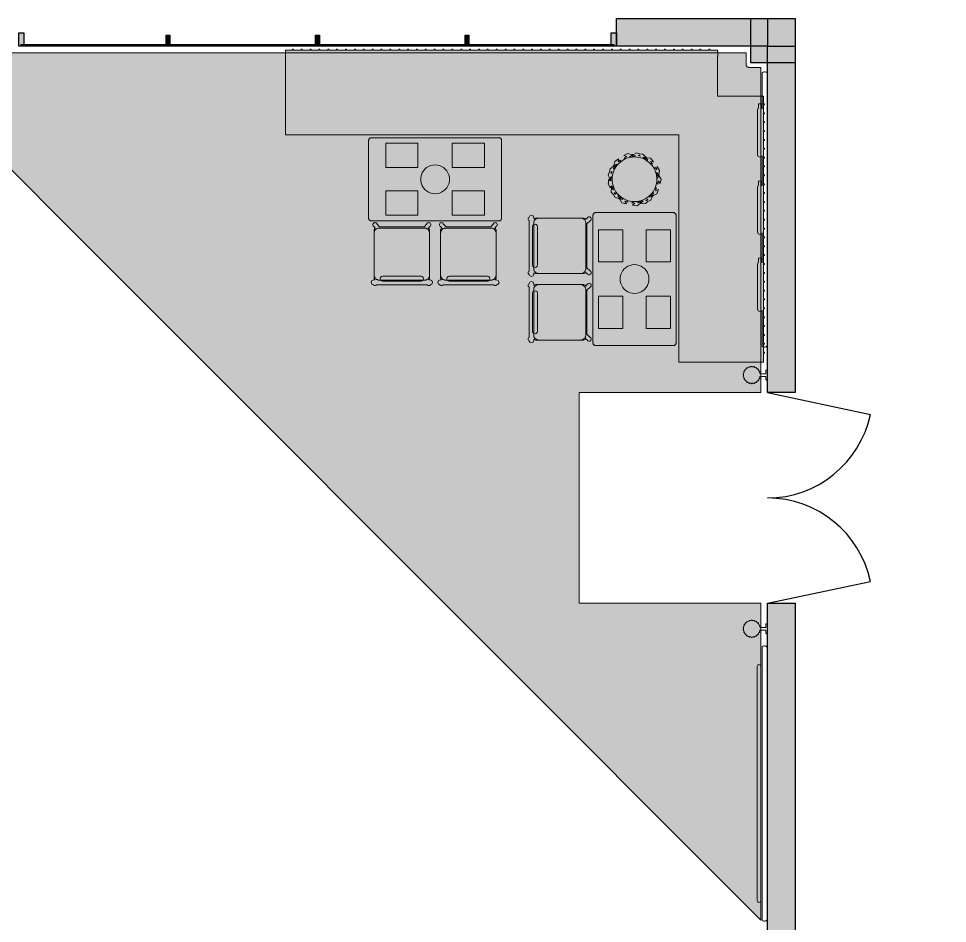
# Model space of a CAD drawing. Extents: x 2172.2 to 2210.6, y 415.3 to 458.1.
# Drawn here: x 2195.15 to 2203.54, y 437.28 to 445.44 of the extents above; entities that cross this region are included whole.
import ezdxf

# ---------------------------------------------------------------- set-up
doc = ezdxf.new("R2010")
doc.units = 0
for name, color, linetype, lineweight in [('AYAA_M3_BANQUETTES', 7, 'CONTINUOUS', 18), ('AYAA_M3_CHAIRS', 7, 'CONTINUOUS', 18), ('AYAA_M3_COLUMNS', 8, 'CONTINUOUS', 30), ('AYAA_M3_FINE_DETAIL', 8, 'CONTINUOUS', 9), ('AYAA_M3_FLOOR_DECOR', 32, 'CONTINUOUS', 9), ('AYAA_M3_GLAZING', 4, 'CONTINUOUS', 13), ('AYAA_M3_PLANTS', 94, 'CONTINUOUS', 18), ('AYAA_M3_TABLES', 7, 'CONTINUOUS', 18), ('AYAA_M3_WALL_DECOR', 32, 'CONTINUOUS', 13), ('AYAA_M3_WALL_LIGHTS', 32, 'CONTINUOUS', 13), ('AYAA_M3_WALLS', 7, 'CONTINUOUS', 30)]:
    doc.layers.add(name, color=color, linetype=linetype, lineweight=lineweight)

# ---------------------------------------------------------------- blocks, each defined once
blk = doc.blocks.new('AYAA_M3_ARCHITECTURE')
at = {"layer": 'AYAA_M3_COLUMNS', "true_color": 0xcfdadc}
blk.add_hatch(color=256, dxfattribs=at).paths.add_polyline_path([(12.161418, 11.441093), (12.161418, 11.041099), (11.76142, 11.041145), (11.761422, 11.441093)])
at = {"layer": 'AYAA_M3_WALLS', "true_color": 0xe1e6e6}
for points in [[(10.549808, 11.441096), (11.91142, 11.441096), (11.91142, 11.191096), (10.549808, 11.191096)], [(5.151808, 11.311096), (5.197808, 11.311096), (5.197808, 11.191096), (5.151808, 11.191096)], [(6.482808, 11.291096), (6.516808, 11.291096), (6.516808, 11.191096), (6.482808, 11.191096)], [(7.866808, 11.291096), (7.866808, 11.191096), (7.832808, 11.191096), (7.832808, 11.291096)], [(9.216808, 11.291096), (9.216808, 11.191096), (9.182808, 11.191096), (9.182808, 11.291096)], [(10.501808, 11.311096), (10.547808, 11.311096), (10.547808, 11.191096), (10.501808, 11.191096)], [(11.91142, 11.191096), (12.16142, 11.191096), (12.16142, 8.066096), (11.91142, 8.066096)], [(11.91142, 2.791096), (11.91142, 6.166096), (12.16142, 6.166096), (12.16142, 3.041096), (13.53642, 3.041096), (13.53642, 2.791096)]]:
    blk.add_hatch(color=256, dxfattribs=at).paths.add_polyline_path(points)
at = {"layer": 'AYAA_M3_COLUMNS', "linetype": 'CONTINUOUS', "lineweight": -2}
blk.add_lwpolyline([(12.161418, 11.441093), (12.161418, 11.041099), (11.76142, 11.041145), (11.761422, 11.441093)], close=True, dxfattribs=at)
at = {"layer": 'AYAA_M3_GLAZING', "linetype": 'CONTINUOUS', "lineweight": -2}
blk.add_lwpolyline([(10.524808, 11.206096), (10.524808, 11.191096), (5.174808, 11.191096), (5.174808, 11.206096)], close=True, dxfattribs=at)
at = {"layer": 'AYAA_M3_WALLS', "linetype": 'CONTINUOUS', "lineweight": -2}
for points in [[(10.549808, 11.441096), (11.91142, 11.441096), (11.91142, 11.191096), (10.549808, 11.191096)], [(5.151808, 11.311096), (5.197808, 11.311096), (5.197808, 11.191096), (5.151808, 11.191096)], [(6.482808, 11.291096), (6.516808, 11.291096), (6.516808, 11.191096), (6.482808, 11.191096)], [(7.866808, 11.291096), (7.866808, 11.191096), (7.832808, 11.191096), (7.832808, 11.291096)], [(9.216808, 11.291096), (9.216808, 11.191096), (9.182808, 11.191096), (9.182808, 11.291096)], [(10.501808, 11.311096), (10.547808, 11.311096), (10.547808, 11.191096), (10.501808, 11.191096)], [(11.91142, 11.191096), (12.16142, 11.191096), (12.16142, 8.066096), (11.91142, 8.066096)], [(11.91142, 2.791096), (11.91142, 6.166096), (12.16142, 6.166096), (12.16142, 3.041096), (13.53642, 3.041096), (13.53642, 2.791096)]]:
    blk.add_lwpolyline(points, close=True, dxfattribs=at)
blk = doc.blocks.new('AYAA_M3_DOOR_D2')
at = {"color": 0, "linetype": 'CONTINUOUS'}
for points in [[(-0.95, 0), (-0.7525, 0.9292)], [(0.95, 0), (0.7525, 0.9292)]]:
    blk.add_lwpolyline(points, dxfattribs=at)
at = {"color": 0}
for centre, start, end in [((-0.95, 0), 0, 78), ((0.95, 0), 102, 180)]:
    blk.add_arc(centre, 0.95, start, end, dxfattribs=at)
blk = doc.blocks.new('AYAA_M3_MIXED_FLOOR_TRIANGLE_L_2')
at = {"true_color": 0xe6decc}
h = blk.add_hatch(color=256, dxfattribs=at)
h.paths.add_polyline_path([(10.21142, 8.066096), (10.21142, 6.166096), (11.85142, 6.166096), (11.85142, 3.307015), (4.027339, 11.131096), (11.71942, 11.131096), (11.71942, 11.040728), (11.720229, 11.023648), (11.720469, 11.021207), (11.720948, 11.0188), (11.72166, 11.016453), (11.722599, 11.014186), (11.723756, 11.012022), (11.725119, 11.009982), (11.726675, 11.008086), (11.72841, 11.006351), (11.730306, 11.004795), (11.732346, 11.003432), (11.73451, 11.002275), (11.736777, 11.001336), (11.739124, 11.000624), (11.741531, 11.000145), (11.743972, 10.999905), (11.761052, 10.999096), (11.85142, 10.999096), (11.85142, 8.066096)])
h.paths.add_polyline_path([(10.162381, 8.075851), (10.163573, 8.08061), (10.165226, 8.08523), (10.167324, 8.089666), (10.169847, 8.093875), (10.172769, 8.097816), (10.176065, 8.101451), (10.1797, 8.104747), (10.183641, 8.107669), (10.18785, 8.110192), (10.192286, 8.11229), (10.196906, 8.113943), (10.201665, 8.115135), (10.206519, 8.115855), (10.21142, 8.116096), (11.80142, 8.116096), (11.80142, 10.949096), (11.758598, 10.949141), (11.741519, 10.949965), (11.739071, 10.950146), (11.73663, 10.950386), (11.731776, 10.951106), (11.72937, 10.951585), (11.72461, 10.952777), (11.722262, 10.953489), (11.717642, 10.955142), (11.715376, 10.956081), (11.71094, 10.958179), (11.708776, 10.959336), (11.704568, 10.961858), (11.702528, 10.963221), (11.698587, 10.966144), (11.69669, 10.967701), (11.693054, 10.970996), (11.69132, 10.97273), (11.688025, 10.976366), (11.686468, 10.978263), (11.683545, 10.982204), (11.682182, 10.984244), (11.67966, 10.988452), (11.678503, 10.990616), (11.676405, 10.995052), (11.675466, 10.997318), (11.673813, 11.001938), (11.673101, 11.004286), (11.671909, 11.009046), (11.67143, 11.011452), (11.67071, 11.016306), (11.67047, 11.018747), (11.670289, 11.021195), (11.669465, 11.038274), (11.66942, 11.081096), (4.148049, 11.081096), (11.80142, 3.427725), (11.80142, 6.116096), (10.21142, 6.116096), (10.206519, 6.116337), (10.201665, 6.117057), (10.196906, 6.118249), (10.192286, 6.119902), (10.18785, 6.122), (10.183641, 6.124523), (10.1797, 6.127445), (10.176065, 6.130741), (10.172769, 6.134376), (10.169847, 6.138317), (10.167324, 6.142526), (10.165226, 6.146962), (10.163573, 6.151582), (10.162381, 6.156341), (10.161661, 6.161195), (10.16142, 6.166096), (10.16142, 8.066096), (10.161661, 8.070997)], flags=0)
at = {"true_color": 0x757d5e}
h = blk.add_hatch(color=256, dxfattribs=at)
h.paths.add_polyline_path([(10.206519, 8.115855), (10.201665, 8.115135), (10.196906, 8.113943), (10.192286, 8.11229), (10.18785, 8.110192), (10.183641, 8.107669), (10.1797, 8.104747), (10.176065, 8.101451), (10.172769, 8.097816), (10.169847, 8.093875), (10.167324, 8.089666), (10.165226, 8.08523), (10.163573, 8.08061), (10.162381, 8.075851), (10.161661, 8.070997), (10.16142, 8.066096), (10.16142, 6.166096), (10.161661, 6.161195), (10.162381, 6.156341), (10.163573, 6.151582), (10.165226, 6.146962), (10.167324, 6.142526), (10.169847, 6.138317), (10.172769, 6.134376), (10.176065, 6.130741), (10.1797, 6.127445), (10.183641, 6.124523), (10.18785, 6.122), (10.192286, 6.119902), (10.196906, 6.118249), (10.201665, 6.117057), (10.206519, 6.116337), (10.21142, 6.116096), (11.80142, 6.116096), (11.80142, 3.427725), (4.148049, 11.081096), (11.66942, 11.081096), (11.669465, 11.038274), (11.670289, 11.021195), (11.67047, 11.018747), (11.67071, 11.016306), (11.67143, 11.011452), (11.671909, 11.009046), (11.673101, 11.004286), (11.673813, 11.001938), (11.675466, 10.997318), (11.676405, 10.995052), (11.678503, 10.990616), (11.67966, 10.988452), (11.682182, 10.984244), (11.683545, 10.982204), (11.686468, 10.978263), (11.688025, 10.976366), (11.69132, 10.97273), (11.693054, 10.970996), (11.69669, 10.967701), (11.698587, 10.966144), (11.702528, 10.963221), (11.704568, 10.961858), (11.708776, 10.959336), (11.71094, 10.958179), (11.715376, 10.956081), (11.717642, 10.955142), (11.722262, 10.953489), (11.72461, 10.952777), (11.72937, 10.951585), (11.731776, 10.951106), (11.73663, 10.950386), (11.739071, 10.950146), (11.741519, 10.949965), (11.758598, 10.949141), (11.80142, 10.949096), (11.80142, 8.116096), (10.21142, 8.116096)])
h.paths.add_polyline_path([(10.12642, 8.066096), (10.126829, 8.074427), (10.128053, 8.082679), (10.13008, 8.09077), (10.13289, 8.098624), (10.136457, 8.106165), (10.140745, 8.113319), (10.145714, 8.120019), (10.151316, 8.1262), (10.157497, 8.131802), (10.164197, 8.136771), (10.171351, 8.141059), (10.178892, 8.144626), (10.186746, 8.147436), (10.194837, 8.149463), (10.203089, 8.150687), (10.21142, 8.151096), (11.76642, 8.151096), (11.76642, 10.914096), (11.761052, 10.914096), (11.755654, 10.914228), (11.739801, 10.915007), (11.733199, 10.915555), (11.724948, 10.916779), (11.722542, 10.917257), (11.71445, 10.919284), (11.712102, 10.919996), (11.704248, 10.922806), (11.701982, 10.923745), (11.694441, 10.927312), (11.692278, 10.928468), (11.685123, 10.932757), (11.683083, 10.93412), (11.676383, 10.939089), (11.674486, 10.940645), (11.668306, 10.946247), (11.666571, 10.947982), (11.660969, 10.954162), (11.659413, 10.956059), (11.654444, 10.962759), (11.653081, 10.964799), (11.648792, 10.971954), (11.647636, 10.974117), (11.644069, 10.981658), (11.64313, 10.983924), (11.64032, 10.991778), (11.639608, 10.994126), (11.637581, 11.002218), (11.637103, 11.004624), (11.635879, 11.012875), (11.635331, 11.019477), (11.634552, 11.03533), (11.63442, 11.040728), (11.63442, 11.046096), (4.232547, 11.046096), (11.76642, 3.512223), (11.76642, 6.081096), (10.21142, 6.081096), (10.203089, 6.081505), (10.194837, 6.082729), (10.186746, 6.084756), (10.178892, 6.087566), (10.171351, 6.091133), (10.164197, 6.095421), (10.157497, 6.10039), (10.151316, 6.105992), (10.145714, 6.112173), (10.140745, 6.118873), (10.136457, 6.126027), (10.13289, 6.133568), (10.13008, 6.141422), (10.128053, 6.149513), (10.126829, 6.157765), (10.12642, 6.166096)], flags=0)
at = {"true_color": 0xe6decc}
blk.add_hatch(color=256, dxfattribs=at).paths.add_polyline_path([(10.145714, 6.112173), (10.151316, 6.105992), (10.157497, 6.10039), (10.164197, 6.095421), (10.171351, 6.091133), (10.178892, 6.087566), (10.186746, 6.084756), (10.194837, 6.082729), (10.203089, 6.081505), (10.21142, 6.081096), (11.76642, 6.081096), (11.76642, 3.512223), (4.232547, 11.046096), (11.63442, 11.046096), (11.63442, 11.040728), (11.634552, 11.03533), (11.635331, 11.019477), (11.635879, 11.012875), (11.637103, 11.004624), (11.637581, 11.002218), (11.639608, 10.994126), (11.64032, 10.991778), (11.64313, 10.983924), (11.644069, 10.981658), (11.647636, 10.974117), (11.648792, 10.971954), (11.653081, 10.964799), (11.654444, 10.962759), (11.659413, 10.956059), (11.660969, 10.954162), (11.666571, 10.947982), (11.668306, 10.946247), (11.674486, 10.940645), (11.676383, 10.939089), (11.683083, 10.93412), (11.685123, 10.932757), (11.692278, 10.928468), (11.694441, 10.927312), (11.701982, 10.923745), (11.704248, 10.922806), (11.712102, 10.919996), (11.71445, 10.919284), (11.722542, 10.917257), (11.724948, 10.916779), (11.733199, 10.915555), (11.739801, 10.915007), (11.755654, 10.914228), (11.761052, 10.914096), (11.76642, 10.914096), (11.76642, 8.151096), (10.21142, 8.151096), (10.203089, 8.150687), (10.194837, 8.149463), (10.186746, 8.147436), (10.178892, 8.144626), (10.171351, 8.141059), (10.164197, 8.136771), (10.157497, 8.131802), (10.151316, 8.1262), (10.145714, 8.120019), (10.140745, 8.113319), (10.136457, 8.106165), (10.13289, 8.098624), (10.13008, 8.09077), (10.128053, 8.082679), (10.126829, 8.074427), (10.12642, 8.066096), (10.12642, 6.166096), (10.126829, 6.157765), (10.128053, 6.149513), (10.13008, 6.141422), (10.13289, 6.133568), (10.136457, 6.126027), (10.140745, 6.118873)])
at = {"color": 0, "linetype": 'CONTINUOUS', "lineweight": -2}
blk.add_lwpolyline([(11.71942, 11.131096), (11.71942, 11.040728), (11.720229, 11.023648), (11.720469, 11.021207), (11.720948, 11.0188), (11.72166, 11.016453), (11.722599, 11.014186), (11.723756, 11.012022), (11.725119, 11.009982), (11.726675, 11.008086), (11.72841, 11.006351), (11.730306, 11.004795), (11.732346, 11.003432), (11.73451, 11.002275), (11.736777, 11.001336), (11.739124, 11.000624), (11.741531, 11.000145), (11.743972, 10.999905), (11.761052, 10.999096), (11.85142, 10.999096), (11.85142, 8.066096), (10.21142, 8.066096), (10.21142, 6.166096), (11.85142, 6.166096), (11.85142, 3.307015), (4.027339, 11.131096)], close=True, dxfattribs=at)
blk = doc.blocks.new('AYAA_M3_UNIQUE_WALL_COMPOSITION_11')
at = {"color": 0, "linetype": 'CONTINUOUS', "lineweight": -2}
blk.add_lwpolyline([(-0.914183, -0.046797), (-0.907914, -0.0442), (-1.22544, -0.0442), (-1.233709, -0.041988), (-1.239788, -0.035909), (-1.242, -0.02764), (-1.242, -0.01936), (-1.239788, -0.011091), (-1.234257, -0.00556), (-1.242, -0.00556), (-1.242, 0.00456), (1.242, 0.00456), (1.242, -0.00556), (1.234257, -0.00556), (1.239788, -0.011091), (1.242, -0.01936), (1.242, -0.02764), (1.239788, -0.035909), (1.233709, -0.041988), (1.22544, -0.0442), (0.907843, -0.0442), (0.914067, -0.046797), (0.920756, -0.06306), (0.914067, -0.079323), (0.89792, -0.08606), (0.49312, -0.08606), (0.476857, -0.079323), (0.475837, -0.07686), (0.44252, -0.07686), (0.43933, -0.072818), (0.438009, -0.06306), (0.43933, -0.053302), (0.44252, -0.04926), (0.475837, -0.04926), (0.476857, -0.046797), (0.483126, -0.0442), (0.212323, -0.0442), (0.218547, -0.046797), (0.225236, -0.06306), (0.218547, -0.079323), (0.2024, -0.08606), (-0.2024, -0.08606), (-0.218663, -0.079323), (-0.219683, -0.07686), (-0.253, -0.07686), (-0.25619, -0.072818), (-0.257511, -0.06306), (-0.25619, -0.053302), (-0.253, -0.04926), (-0.219683, -0.04926), (-0.218663, -0.046797), (-0.212394, -0.0442), (-0.483197, -0.0442), (-0.476973, -0.046797), (-0.470284, -0.06306), (-0.476973, -0.079323), (-0.49312, -0.08606), (-0.89792, -0.08606), (-0.914183, -0.079323), (-0.915203, -0.07686), (-0.94852, -0.07686), (-0.95171, -0.072818), (-0.953031, -0.06306), (-0.95171, -0.053302), (-0.94852, -0.04926), (-0.915203, -0.04926)], close=True, dxfattribs=at)
blk = doc.blocks.new('AYAA_M3_UNIQUE_WALL_COMPOSITION_12')
at = {"color": 0, "linetype": 'CONTINUOUS', "lineweight": -2}
for points in [[(-1.239788, -0.036029), (-1.242, -0.02776), (-1.242, -0.01948), (-1.239788, -0.011211), (-1.234257, -0.00568), (-1.242, -0.00568), (-1.242, 0.00444), (1.242, 0.00444), (1.242, -0.00568), (1.234257, -0.00568), (1.239788, -0.011211), (1.242, -0.01948), (1.242, -0.02776), (1.239788, -0.036029), (1.233709, -0.042108), (1.22544, -0.04432), (-1.22544, -0.04432), (-1.233709, -0.042108)], [(-1.067653, -0.06067), (-1.056126, -0.05582), (1.056126, -0.05582), (1.067653, -0.06067), (1.072428, -0.07238), (1.067653, -0.08409), (1.056126, -0.08894), (-1.056126, -0.08894), (-1.067653, -0.08409), (-1.072428, -0.07238)]]:
    blk.add_lwpolyline(points, close=True, dxfattribs=at)
blk = doc.blocks.new('AYAA_M3_SCONCE')
at = {"color": 0, "linetype": 'CONTINUOUS', "lineweight": -2}
blk.add_lwpolyline([(-0.066057, -0.178967), (-0.064423, -0.178291), (-0.064952, -0.1775), (-0.069291, -0.168701), (-0.071015, -0.163622), (-0.072921, -0.164412), (-0.075043, -0.163533), (-0.075921, -0.161412), (-0.075043, -0.15929), (-0.072921, -0.158412), (-0.072618, -0.158538), (-0.074358, -0.149789), (-0.074835, -0.142517), (-0.076, -0.143), (-0.078121, -0.142121), (-0.079, -0.14), (-0.078121, -0.137879), (-0.076, -0.137), (-0.074835, -0.137483), (-0.074358, -0.130211), (-0.072618, -0.121462), (-0.072921, -0.121588), (-0.075043, -0.12071), (-0.075921, -0.118588), (-0.075043, -0.116467), (-0.072921, -0.115588), (-0.071015, -0.116378), (-0.069291, -0.111299), (-0.064952, -0.1025), (-0.064423, -0.101709), (-0.066057, -0.101033), (-0.066935, -0.098911), (-0.066057, -0.09679), (-0.063935, -0.095911), (-0.061814, -0.09679), (-0.061555, -0.097416), (-0.059501, -0.094343), (-0.053033, -0.086967), (-0.050898, -0.085095), (-0.051891, -0.084684), (-0.052769, -0.082563), (-0.051891, -0.080442), (-0.049769, -0.079563), (-0.047648, -0.080442), (-0.0471, -0.081764), (-0.045657, -0.080499), (-0.0375, -0.075048), (-0.033493, -0.073072), (-0.033693, -0.072989), (-0.034572, -0.070868), (-0.033693, -0.068747), (-0.031572, -0.067868), (-0.02945, -0.068747), (-0.028646, -0.07069), (-0.019411, -0.067556), (-0.013177, -0.066316), (-0.013816, -0.064774), (-0.012937, -0.062652), (-0.012, -0.062264), (-0.012, -0.014), (-0.037, -0.014), (-0.040995, -0.012931), (-0.043931, -0.009995), (-0.045, -0.006), (-0.043931, -0.002005), (-0.040995, 0.000931), (-0.037, 0.002), (0.037, 0.002), (0.040995, 0.000931), (0.043931, -0.002005), (0.045, -0.006), (0.043931, -0.009995), (0.040995, -0.012931), (0.037, -0.014), (0.012, -0.014), (0.012, -0.062264), (0.012937, -0.062652), (0.013816, -0.064774), (0.013177, -0.066316), (0.019411, -0.067556), (0.028646, -0.07069), (0.02945, -0.068747), (0.031572, -0.067868), (0.033693, -0.068747), (0.034572, -0.070868), (0.033693, -0.072989), (0.033493, -0.073072), (0.0375, -0.075048), (0.045657, -0.080499), (0.0471, -0.081764), (0.047648, -0.080442), (0.049769, -0.079563), (0.051891, -0.080442), (0.052769, -0.082563), (0.051891, -0.084684), (0.050898, -0.085095), (0.053033, -0.086967), (0.059501, -0.094343), (0.061555, -0.097416), (0.061814, -0.09679), (0.063935, -0.095911), (0.066057, -0.09679), (0.066935, -0.098911), (0.066057, -0.101033), (0.064423, -0.101709), (0.064952, -0.1025), (0.069291, -0.111299), (0.071015, -0.116378), (0.072921, -0.115588), (0.075043, -0.116467), (0.075921, -0.118588), (0.075043, -0.12071), (0.072921, -0.121588), (0.072618, -0.121462), (0.074358, -0.130211), (0.074835, -0.137483), (0.076, -0.137), (0.078121, -0.137879), (0.079, -0.14), (0.078121, -0.142121), (0.076, -0.143), (0.074835, -0.142517), (0.074358, -0.149789), (0.072618, -0.158538), (0.072921, -0.158412), (0.075043, -0.15929), (0.075921, -0.161412), (0.075043, -0.163533), (0.072921, -0.164412), (0.071015, -0.163622), (0.069291, -0.168701), (0.064952, -0.1775), (0.064423, -0.178291), (0.066057, -0.178967), (0.066935, -0.181089), (0.066057, -0.18321), (0.063935, -0.184089), (0.061814, -0.18321), (0.061555, -0.182584), (0.059501, -0.185657), (0.053033, -0.193033), (0.050898, -0.194905), (0.051891, -0.195316), (0.052769, -0.197437), (0.051891, -0.199558), (0.049769, -0.200437), (0.047648, -0.199558), (0.0471, -0.198236), (0.045657, -0.199501), (0.0375, -0.204952), (0.033493, -0.206928), (0.033693, -0.207011), (0.034572, -0.209132), (0.033693, -0.211253), (0.031572, -0.212132), (0.02945, -0.211253), (0.028646, -0.20931), (0.019411, -0.212444), (0.013177, -0.213684), (0.013816, -0.215226), (0.012937, -0.217348), (0.010816, -0.218226), (0.008695, -0.217348), (0.007816, -0.215226), (0.008131, -0.214467), (0, -0.215), (-0.008131, -0.214467), (-0.007816, -0.215226), (-0.008695, -0.217348), (-0.010816, -0.218226), (-0.012937, -0.217348), (-0.013816, -0.215226), (-0.013177, -0.213684), (-0.019411, -0.212444), (-0.028646, -0.20931), (-0.02945, -0.211253), (-0.031572, -0.212132), (-0.033693, -0.211253), (-0.034572, -0.209132), (-0.033693, -0.207011), (-0.033493, -0.206928), (-0.0375, -0.204952), (-0.045657, -0.199501), (-0.0471, -0.198236), (-0.047648, -0.199558), (-0.049769, -0.200437), (-0.051891, -0.199558), (-0.052769, -0.197437), (-0.051891, -0.195316), (-0.050898, -0.194905), (-0.053033, -0.193033), (-0.059501, -0.185657), (-0.061555, -0.182584), (-0.061814, -0.18321), (-0.063935, -0.184089), (-0.066057, -0.18321), (-0.066935, -0.181089)], close=True, dxfattribs=at)
blk = doc.blocks.new('AYAA_M3_TRIANGLE_L_ENTRY_BANQUETTE')
at = {"true_color": 0xa7bd99}
blk.add_hatch(color=256, dxfattribs=at).paths.add_polyline_path([(0.035, 0.6), (0.027, 0.6), (0.027, 0.609), (0.035, 0.609), (0.035, 0.68), (0.027, 0.68), (0.027, 0.689), (0.035, 0.689), (0.035, 0.76), (0.027, 0.76), (0.027, 0.769), (0.035, 0.769), (0.035, 0.84), (0.027, 0.84), (0.027, 0.849), (0.035, 0.849), (0.035, 0.92), (0.027, 0.92), (0.027, 0.929), (0.035, 0.929), (0.035, 1), (0.027, 1), (0.027, 1.009), (0.035, 1.009), (0.035, 1.08), (0.027, 1.08), (0.027, 1.089), (0.035, 1.089), (0.035, 1.16), (0.027, 1.16), (0.027, 1.169), (0.035, 1.169), (0.035, 1.24), (0.027, 1.24), (0.027, 1.249), (0.035, 1.249), (0.035, 1.32), (0.027, 1.32), (0.027, 1.329), (0.035, 1.329), (0.035, 1.4), (0.027, 1.4), (0.027, 1.409), (0.035, 1.409), (0.035, 1.48), (0.027, 1.48), (0.027, 1.489), (0.035, 1.489), (0.035, 1.56), (0.027, 1.56), (0.027, 1.569), (0.035, 1.569), (0.035, 1.64), (0.027, 1.64), (0.027, 1.649), (0.035, 1.649), (0.035, 1.72), (0.027, 1.72), (0.027, 1.729), (0.035, 1.729), (0.035, 1.8), (0.027, 1.8), (0.027, 1.809), (0.035, 1.809), (0.035, 1.88), (0.027, 1.88), (0.027, 1.889), (0.035, 1.889), (0.035, 1.96), (0.027, 1.96), (0.027, 1.969), (0.035, 1.969), (0.035, 2.04), (0.027, 2.04), (0.027, 2.049), (0.035, 2.049), (0.035, 2.12), (0.027, 2.12), (0.027, 2.129), (0.035, 2.129), (0.035, 2.2), (0.027, 2.2), (0.027, 2.209), (0.035, 2.209), (0.035, 2.28), (0.027, 2.28), (0.027, 2.289), (0.035, 2.289), (0.035, 2.36), (0.027, 2.36), (0.027, 2.369), (0.035, 2.369), (0.035, 2.44), (0.027, 2.44), (0.027, 2.449), (0.035, 2.449), (0.035, 2.52), (0.027, 2.52), (0.027, 2.529), (0.035, 2.529), (0.035, 2.6), (0.027, 2.6), (0.027, 2.609), (0.035, 2.609), (0.035, 2.68), (0.027, 2.68), (0.027, 2.689), (0.035, 2.689), (0.035, 2.76), (0.027, 2.76), (0.027, 2.769), (0.035, 2.769), (0.035, 2.85), (0.8, 2.85), (0.8, 0.8), (4.35, 0.8), (4.35, 0.035), (4.289, 0.035), (4.289, 0.027), (4.28, 0.027), (4.28, 0.035), (4.209, 0.035), (4.209, 0.027), (4.2, 0.027), (4.2, 0.035), (4.129, 0.035), (4.129, 0.027), (4.12, 0.027), (4.12, 0.035), (4.049, 0.035), (4.049, 0.027), (4.04, 0.027), (4.04, 0.035), (3.969, 0.035), (3.969, 0.027), (3.96, 0.027), (3.96, 0.035), (3.889, 0.035), (3.889, 0.027), (3.88, 0.027), (3.88, 0.035), (3.809, 0.035), (3.809, 0.027), (3.8, 0.027), (3.8, 0.035), (3.729, 0.035), (3.729, 0.027), (3.72, 0.027), (3.72, 0.035), (3.649, 0.035), (3.649, 0.027), (3.64, 0.027), (3.64, 0.035), (3.569, 0.035), (3.569, 0.027), (3.56, 0.027), (3.56, 0.035), (3.489, 0.035), (3.489, 0.027), (3.48, 0.027), (3.48, 0.035), (3.409, 0.035), (3.409, 0.027), (3.4, 0.027), (3.4, 0.035), (3.329, 0.035), (3.329, 0.027), (3.32, 0.027), (3.32, 0.035), (3.249, 0.035), (3.249, 0.027), (3.24, 0.027), (3.24, 0.035), (3.169, 0.035), (3.169, 0.027), (3.16, 0.027), (3.16, 0.035), (3.089, 0.035), (3.089, 0.027), (3.08, 0.027), (3.08, 0.035), (3.009, 0.035), (3.009, 0.027), (3, 0.027), (3, 0.035), (2.929, 0.035), (2.929, 0.027), (2.92, 0.027), (2.92, 0.035), (2.849, 0.035), (2.849, 0.027), (2.84, 0.027), (2.84, 0.035), (2.769, 0.035), (2.769, 0.027), (2.76, 0.027), (2.76, 0.035), (2.689, 0.035), (2.689, 0.027), (2.68, 0.027), (2.68, 0.035), (2.609, 0.035), (2.609, 0.027), (2.6, 0.027), (2.6, 0.035), (2.529, 0.035), (2.529, 0.027), (2.52, 0.027), (2.52, 0.035), (2.449, 0.035), (2.449, 0.027), (2.44, 0.027), (2.44, 0.035), (2.369, 0.035), (2.369, 0.027), (2.36, 0.027), (2.36, 0.035), (2.289, 0.035), (2.289, 0.027), (2.28, 0.027), (2.28, 0.035), (2.209, 0.035), (2.209, 0.027), (2.2, 0.027), (2.2, 0.035), (2.129, 0.035), (2.129, 0.027), (2.12, 0.027), (2.12, 0.035), (2.049, 0.035), (2.049, 0.027), (2.04, 0.027), (2.04, 0.035), (1.969, 0.035), (1.969, 0.027), (1.96, 0.027), (1.96, 0.035), (1.889, 0.035), (1.889, 0.027), (1.88, 0.027), (1.88, 0.035), (1.809, 0.035), (1.809, 0.027), (1.8, 0.027), (1.8, 0.035), (1.729, 0.035), (1.729, 0.027), (1.72, 0.027), (1.72, 0.035), (1.649, 0.035), (1.649, 0.027), (1.64, 0.027), (1.64, 0.035), (1.569, 0.035), (1.569, 0.027), (1.56, 0.027), (1.56, 0.035), (1.489, 0.035), (1.489, 0.027), (1.48, 0.027), (1.48, 0.035), (1.409, 0.035), (1.409, 0.027), (1.4, 0.027), (1.4, 0.035), (1.329, 0.035), (1.329, 0.027), (1.32, 0.027), (1.32, 0.035), (1.249, 0.035), (1.249, 0.027), (1.24, 0.027), (1.24, 0.035), (1.169, 0.035), (1.169, 0.027), (1.16, 0.027), (1.16, 0.035), (1.089, 0.035), (1.089, 0.027), (1.08, 0.027), (1.08, 0.035), (1.009, 0.035), (1.009, 0.027), (1, 0.027), (1, 0.035), (0.929, 0.035), (0.929, 0.027), (0.92, 0.027), (0.92, 0.035), (0.849, 0.035), (0.849, 0.027), (0.84, 0.027), (0.84, 0.035), (0.769, 0.035), (0.769, 0.027), (0.76, 0.027), (0.76, 0.035), (0.689, 0.035), (0.689, 0.027), (0.68, 0.027), (0.68, 0.035), (0.609, 0.035), (0.609, 0.027), (0.6, 0.027), (0.6, 0.035), (0.529, 0.035), (0.529, 0.027), (0.52, 0.027), (0.52, 0.035), (0.45, 0.035), (0.45, 0.048), (0.448, 0.048), (0.448, 0.092), (0.45, 0.092), (0.45, 0.45), (0.035, 0.45), (0.035, 0.52), (0.027, 0.52), (0.027, 0.529), (0.035, 0.529)])
at = {"color": 0, "linetype": 'CONTINUOUS', "lineweight": -2}
blk.add_lwpolyline([(0.035, 0.6), (0.027, 0.6), (0.027, 0.609), (0.035, 0.609), (0.035, 0.68), (0.027, 0.68), (0.027, 0.689), (0.035, 0.689), (0.035, 0.76), (0.027, 0.76), (0.027, 0.769), (0.035, 0.769), (0.035, 0.84), (0.027, 0.84), (0.027, 0.849), (0.035, 0.849), (0.035, 0.92), (0.027, 0.92), (0.027, 0.929), (0.035, 0.929), (0.035, 1), (0.027, 1), (0.027, 1.009), (0.035, 1.009), (0.035, 1.08), (0.027, 1.08), (0.027, 1.089), (0.035, 1.089), (0.035, 1.16), (0.027, 1.16), (0.027, 1.169), (0.035, 1.169), (0.035, 1.24), (0.027, 1.24), (0.027, 1.249), (0.035, 1.249), (0.035, 1.32), (0.027, 1.32), (0.027, 1.329), (0.035, 1.329), (0.035, 1.4), (0.027, 1.4), (0.027, 1.409), (0.035, 1.409), (0.035, 1.48), (0.027, 1.48), (0.027, 1.489), (0.035, 1.489), (0.035, 1.56), (0.027, 1.56), (0.027, 1.569), (0.035, 1.569), (0.035, 1.64), (0.027, 1.64), (0.027, 1.649), (0.035, 1.649), (0.035, 1.72), (0.027, 1.72), (0.027, 1.729), (0.035, 1.729), (0.035, 1.8), (0.027, 1.8), (0.027, 1.809), (0.035, 1.809), (0.035, 1.88), (0.027, 1.88), (0.027, 1.889), (0.035, 1.889), (0.035, 1.96), (0.027, 1.96), (0.027, 1.969), (0.035, 1.969), (0.035, 2.04), (0.027, 2.04), (0.027, 2.049), (0.035, 2.049), (0.035, 2.12), (0.027, 2.12), (0.027, 2.129), (0.035, 2.129), (0.035, 2.2), (0.027, 2.2), (0.027, 2.209), (0.035, 2.209), (0.035, 2.28), (0.027, 2.28), (0.027, 2.289), (0.035, 2.289), (0.035, 2.36), (0.027, 2.36), (0.027, 2.369), (0.035, 2.369), (0.035, 2.44), (0.027, 2.44), (0.027, 2.449), (0.035, 2.449), (0.035, 2.52), (0.027, 2.52), (0.027, 2.529), (0.035, 2.529), (0.035, 2.6), (0.027, 2.6), (0.027, 2.609), (0.035, 2.609), (0.035, 2.68), (0.027, 2.68), (0.027, 2.689), (0.035, 2.689), (0.035, 2.76), (0.027, 2.76), (0.027, 2.769), (0.035, 2.769), (0.035, 2.85), (0.8, 2.85), (0.8, 0.8), (4.35, 0.8), (4.35, 0.035), (4.289, 0.035), (4.289, 0.027), (4.28, 0.027), (4.28, 0.035), (4.209, 0.035), (4.209, 0.027), (4.2, 0.027), (4.2, 0.035), (4.129, 0.035), (4.129, 0.027), (4.12, 0.027), (4.12, 0.035), (4.049, 0.035), (4.049, 0.027), (4.04, 0.027), (4.04, 0.035), (3.969, 0.035), (3.969, 0.027), (3.96, 0.027), (3.96, 0.035), (3.889, 0.035), (3.889, 0.027), (3.88, 0.027), (3.88, 0.035), (3.809, 0.035), (3.809, 0.027), (3.8, 0.027), (3.8, 0.035), (3.729, 0.035), (3.729, 0.027), (3.72, 0.027), (3.72, 0.035), (3.649, 0.035), (3.649, 0.027), (3.64, 0.027), (3.64, 0.035), (3.569, 0.035), (3.569, 0.027), (3.56, 0.027), (3.56, 0.035), (3.489, 0.035), (3.489, 0.027), (3.48, 0.027), (3.48, 0.035), (3.409, 0.035), (3.409, 0.027), (3.4, 0.027), (3.4, 0.035), (3.329, 0.035), (3.329, 0.027), (3.32, 0.027), (3.32, 0.035), (3.249, 0.035), (3.249, 0.027), (3.24, 0.027), (3.24, 0.035), (3.169, 0.035), (3.169, 0.027), (3.16, 0.027), (3.16, 0.035), (3.089, 0.035), (3.089, 0.027), (3.08, 0.027), (3.08, 0.035), (3.009, 0.035), (3.009, 0.027), (3, 0.027), (3, 0.035), (2.929, 0.035), (2.929, 0.027), (2.92, 0.027), (2.92, 0.035), (2.849, 0.035), (2.849, 0.027), (2.84, 0.027), (2.84, 0.035), (2.769, 0.035), (2.769, 0.027), (2.76, 0.027), (2.76, 0.035), (2.689, 0.035), (2.689, 0.027), (2.68, 0.027), (2.68, 0.035), (2.609, 0.035), (2.609, 0.027), (2.6, 0.027), (2.6, 0.035), (2.529, 0.035), (2.529, 0.027), (2.52, 0.027), (2.52, 0.035), (2.449, 0.035), (2.449, 0.027), (2.44, 0.027), (2.44, 0.035), (2.369, 0.035), (2.369, 0.027), (2.36, 0.027), (2.36, 0.035), (2.289, 0.035), (2.289, 0.027), (2.28, 0.027), (2.28, 0.035), (2.209, 0.035), (2.209, 0.027), (2.2, 0.027), (2.2, 0.035), (2.129, 0.035), (2.129, 0.027), (2.12, 0.027), (2.12, 0.035), (2.049, 0.035), (2.049, 0.027), (2.04, 0.027), (2.04, 0.035), (1.969, 0.035), (1.969, 0.027), (1.96, 0.027), (1.96, 0.035), (1.889, 0.035), (1.889, 0.027), (1.88, 0.027), (1.88, 0.035), (1.809, 0.035), (1.809, 0.027), (1.8, 0.027), (1.8, 0.035), (1.729, 0.035), (1.729, 0.027), (1.72, 0.027), (1.72, 0.035), (1.649, 0.035), (1.649, 0.027), (1.64, 0.027), (1.64, 0.035), (1.569, 0.035), (1.569, 0.027), (1.56, 0.027), (1.56, 0.035), (1.489, 0.035), (1.489, 0.027), (1.48, 0.027), (1.48, 0.035), (1.409, 0.035), (1.409, 0.027), (1.4, 0.027), (1.4, 0.035), (1.329, 0.035), (1.329, 0.027), (1.32, 0.027), (1.32, 0.035), (1.249, 0.035), (1.249, 0.027), (1.24, 0.027), (1.24, 0.035), (1.169, 0.035), (1.169, 0.027), (1.16, 0.027), (1.16, 0.035), (1.089, 0.035), (1.089, 0.027), (1.08, 0.027), (1.08, 0.035), (1.009, 0.035), (1.009, 0.027), (1, 0.027), (1, 0.035), (0.929, 0.035), (0.929, 0.027), (0.92, 0.027), (0.92, 0.035), (0.849, 0.035), (0.849, 0.027), (0.84, 0.027), (0.84, 0.035), (0.769, 0.035), (0.769, 0.027), (0.76, 0.027), (0.76, 0.035), (0.689, 0.035), (0.689, 0.027), (0.68, 0.027), (0.68, 0.035), (0.609, 0.035), (0.609, 0.027), (0.6, 0.027), (0.6, 0.035), (0.529, 0.035), (0.529, 0.027), (0.52, 0.027), (0.52, 0.035), (0.45, 0.035), (0.45, 0.048), (0.448, 0.048), (0.448, 0.092), (0.45, 0.092), (0.45, 0.45), (0.035, 0.45), (0.035, 0.52), (0.027, 0.52), (0.027, 0.529), (0.035, 0.529)], close=True, dxfattribs=at)
blk = doc.blocks.new('AYAA_M3_DINING_2')
at = {"true_color": 0xf9f9f5}
blk.add_hatch(color=256, dxfattribs=at).paths.add_polyline_path([(-0.595225, -0.364695), (-0.597275, -0.36135), (-0.598776, -0.357725), (-0.599692, -0.353911), (-0.6, -0.35), (-0.6, 0.35), (-0.599692, 0.353911), (-0.598776, 0.357725), (-0.597275, 0.36135), (-0.595225, 0.364695), (-0.592678, 0.367678), (-0.589695, 0.370225), (-0.58635, 0.372275), (-0.582725, 0.373776), (-0.578911, 0.374692), (-0.575, 0.375), (0.575, 0.375), (0.578911, 0.374692), (0.582725, 0.373776), (0.58635, 0.372275), (0.589695, 0.370225), (0.592678, 0.367678), (0.595225, 0.364695), (0.597275, 0.36135), (0.598776, 0.357725), (0.599692, 0.353911), (0.6, 0.35), (0.6, -0.35), (0.599692, -0.353911), (0.598776, -0.357725), (0.597275, -0.36135), (0.595225, -0.364695), (0.592678, -0.367678), (0.589695, -0.370225), (0.58635, -0.372275), (0.582725, -0.373776), (0.578911, -0.374692), (0.575, -0.375), (-0.575, -0.375), (-0.578911, -0.374692), (-0.582725, -0.373776), (-0.58635, -0.372275), (-0.589695, -0.370225), (-0.592678, -0.367678)])
at = {"color": 0, "linetype": 'CONTINUOUS', "lineweight": -2}
blk.add_lwpolyline([(-0.599692, 0.353911), (-0.598776, 0.357725), (-0.597275, 0.36135), (-0.595225, 0.364695), (-0.592678, 0.367678), (-0.589695, 0.370225), (-0.58635, 0.372275), (-0.582725, 0.373776), (-0.578911, 0.374692), (-0.575, 0.375), (0.575, 0.375), (0.578911, 0.374692), (0.582725, 0.373776), (0.58635, 0.372275), (0.589695, 0.370225), (0.592678, 0.367678), (0.595225, 0.364695), (0.597275, 0.36135), (0.598776, 0.357725), (0.599692, 0.353911), (0.6, 0.35), (0.6, -0.35), (0.599692, -0.353911), (0.598776, -0.357725), (0.597275, -0.36135), (0.595225, -0.364695), (0.592678, -0.367678), (0.589695, -0.370225), (0.58635, -0.372275), (0.582725, -0.373776), (0.578911, -0.374692), (0.575, -0.375), (-0.575, -0.375), (-0.578911, -0.374692), (-0.582725, -0.373776), (-0.58635, -0.372275), (-0.589695, -0.370225), (-0.592678, -0.367678), (-0.595225, -0.364695), (-0.597275, -0.36135), (-0.598776, -0.357725), (-0.599692, -0.353911), (-0.6, -0.35), (-0.6, 0.35)], close=True, dxfattribs=at)
at = {"layer": 'AYAA_M3_FINE_DETAIL', "linetype": 'CONTINUOUS', "lineweight": -2}
for points in [[(-0.443, 0.325), (-0.157, 0.325), (-0.156001, 0.324733), (-0.155267, 0.323999), (-0.155, 0.323), (-0.155, 0.107), (-0.155267, 0.106001), (-0.156001, 0.105267), (-0.157, 0.105), (-0.443, 0.105), (-0.443999, 0.105267), (-0.444733, 0.106001), (-0.445, 0.107), (-0.445, 0.323), (-0.444733, 0.323999), (-0.443999, 0.324733)], [(0.155, 0.323), (0.155267, 0.323999), (0.156001, 0.324733), (0.157, 0.325), (0.443, 0.325), (0.443999, 0.324733), (0.444733, 0.323999), (0.445, 0.323), (0.445, 0.107), (0.444733, 0.106001), (0.443999, 0.105267), (0.443, 0.105), (0.157, 0.105), (0.156001, 0.105267), (0.155267, 0.106001), (0.155, 0.107)], [(-0.123637, 0.040172), (-0.115831, 0.059019), (-0.105172, 0.076412), (-0.091924, 0.091924), (-0.076412, 0.105172), (-0.059019, 0.115831), (-0.040172, 0.123637), (-0.020336, 0.128399), (0, 0.13), (0.020336, 0.128399), (0.040172, 0.123637), (0.059019, 0.115831), (0.076412, 0.105172), (0.091924, 0.091924), (0.105172, 0.076412), (0.115831, 0.059019), (0.123637, 0.040172), (0.128399, 0.020336), (0.13, 0), (0.128399, -0.020336), (0.123637, -0.040172), (0.115831, -0.059019), (0.105172, -0.076412), (0.091924, -0.091924), (0.076412, -0.105172), (0.059019, -0.115831), (0.040172, -0.123637), (0.020336, -0.128399), (0, -0.13), (-0.020336, -0.128399), (-0.040172, -0.123637), (-0.059019, -0.115831), (-0.076412, -0.105172), (-0.091924, -0.091924), (-0.105172, -0.076412), (-0.115831, -0.059019), (-0.123637, -0.040172), (-0.128399, -0.020336), (-0.13, 0), (-0.128399, 0.020336)], [(-0.443999, -0.105267), (-0.443, -0.105), (-0.157, -0.105), (-0.156001, -0.105267), (-0.155267, -0.106001), (-0.155, -0.107), (-0.155, -0.323), (-0.155267, -0.323999), (-0.156001, -0.324733), (-0.157, -0.325), (-0.443, -0.325), (-0.443999, -0.324733), (-0.444733, -0.323999), (-0.445, -0.323), (-0.445, -0.107), (-0.444733, -0.106001)], [(0.155267, -0.106001), (0.156001, -0.105267), (0.157, -0.105), (0.443, -0.105), (0.443999, -0.105267), (0.444733, -0.106001), (0.445, -0.107), (0.445, -0.323), (0.444733, -0.323999), (0.443999, -0.324733), (0.443, -0.325), (0.157, -0.325), (0.156001, -0.324733), (0.155267, -0.323999), (0.155, -0.323), (0.155, -0.107)]]:
    blk.add_lwpolyline(points, close=True, dxfattribs=at)
blk = doc.blocks.new('AYAA_M3_CHAIR_IVORY')
at = {"true_color": 0xeaeeee}
blk.add_hatch(color=256, dxfattribs=at).paths.add_polyline_path([(-0.247475, -0.204863), (-0.248872, -0.200013), (-0.249717, -0.195038), (-0.25, -0.19), (-0.25, 0.19), (-0.249717, 0.195038), (-0.248872, 0.200013), (-0.247475, 0.204863), (-0.245544, 0.209525), (-0.243103, 0.213941), (-0.240182, 0.218057), (-0.23682, 0.22182), (-0.233057, 0.225182), (-0.228941, 0.228103), (-0.224525, 0.230544), (-0.219863, 0.232475), (-0.215013, 0.233872), (-0.210038, 0.234717), (-0.205, 0.235), (0.205, 0.235), (0.210038, 0.234717), (0.215013, 0.233872), (0.219863, 0.232475), (0.224525, 0.230544), (0.228941, 0.228103), (0.233057, 0.225182), (0.23682, 0.22182), (0.240182, 0.218057), (0.243103, 0.213941), (0.245544, 0.209525), (0.247475, 0.204863), (0.248872, 0.200013), (0.249717, 0.195038), (0.25, 0.19), (0.25, -0.19), (0.249717, -0.195038), (0.248872, -0.200013), (0.247475, -0.204863), (0.245544, -0.209525), (0.243103, -0.213941), (0.240182, -0.218057), (0.23682, -0.22182), (0.233057, -0.225182), (0.228941, -0.228103), (0.224525, -0.230544), (0.219863, -0.232475), (0.215013, -0.233872), (0.210038, -0.234717), (0.205, -0.235), (-0.205, -0.235), (-0.210038, -0.234717), (-0.215013, -0.233872), (-0.219863, -0.232475), (-0.224525, -0.230544), (-0.228941, -0.228103), (-0.233057, -0.225182), (-0.23682, -0.22182), (-0.240182, -0.218057), (-0.243103, -0.213941), (-0.245544, -0.209525)])
at = {"color": 0, "linetype": 'CONTINUOUS', "lineweight": -2}
for points in [[(-0.255, -0.233), (-0.242972, -0.233), (-0.245992, -0.22998), (-0.25, -0.215), (-0.25, 0.215), (-0.245992, 0.22998), (-0.240149, 0.235823), (-0.252556, 0.249383), (-0.254118, 0.250179), (-0.258321, 0.254382), (-0.26102, 0.259679), (-0.26195, 0.26555), (-0.26102, 0.271421), (-0.258321, 0.276718), (-0.254118, 0.280921), (-0.248821, 0.28362), (-0.24295, 0.28455), (-0.237079, 0.28362), (-0.231782, 0.280921), (-0.227579, 0.276718), (-0.22608, 0.273776), (-0.20172, 0.24715), (-0.200943, 0.245), (0.200943, 0.245), (0.20172, 0.24715), (0.22608, 0.273776), (0.227579, 0.276718), (0.231782, 0.280921), (0.237079, 0.28362), (0.24295, 0.28455), (0.248821, 0.28362), (0.254118, 0.280921), (0.258321, 0.276718), (0.26102, 0.271421), (0.26195, 0.26555), (0.26102, 0.259679), (0.258321, 0.254382), (0.254118, 0.250179), (0.252556, 0.249383), (0.240149, 0.235823), (0.245992, 0.22998), (0.25, 0.215), (0.25, -0.215), (0.245992, -0.22998), (0.242972, -0.233), (0.255, -0.233), (0.270556, -0.239444), (0.277, -0.255), (0.270556, -0.270556), (0.259027, -0.275332), (0.258321, -0.276718), (0.254118, -0.280921), (0.248821, -0.28362), (0.24295, -0.28455), (0.237079, -0.28362), (0.231782, -0.280921), (0.227861, -0.277), (-0.227861, -0.277), (-0.231782, -0.280921), (-0.237079, -0.28362), (-0.24295, -0.28455), (-0.248821, -0.28362), (-0.254118, -0.280921), (-0.258321, -0.276718), (-0.259027, -0.275332), (-0.270556, -0.270556), (-0.277, -0.255), (-0.270556, -0.239444)], [(-0.247475, -0.204863), (-0.248872, -0.200013), (-0.249717, -0.195038), (-0.25, -0.19), (-0.25, 0.19), (-0.249717, 0.195038), (-0.248872, 0.200013), (-0.247475, 0.204863), (-0.245544, 0.209525), (-0.243103, 0.213941), (-0.240182, 0.218057), (-0.23682, 0.22182), (-0.233057, 0.225182), (-0.228941, 0.228103), (-0.224525, 0.230544), (-0.219863, 0.232475), (-0.215013, 0.233872), (-0.210038, 0.234717), (-0.205, 0.235), (0.205, 0.235), (0.210038, 0.234717), (0.215013, 0.233872), (0.219863, 0.232475), (0.224525, 0.230544), (0.228941, 0.228103), (0.233057, 0.225182), (0.23682, 0.22182), (0.240182, 0.218057), (0.243103, 0.213941), (0.245544, 0.209525), (0.247475, 0.204863), (0.248872, 0.200013), (0.249717, 0.195038), (0.25, 0.19), (0.25, -0.19), (0.249717, -0.195038), (0.248872, -0.200013), (0.247475, -0.204863), (0.245544, -0.209525), (0.243103, -0.213941), (0.240182, -0.218057), (0.23682, -0.22182), (0.233057, -0.225182), (0.228941, -0.228103), (0.224525, -0.230544), (0.219863, -0.232475), (0.215013, -0.233872), (0.210038, -0.234717), (0.205, -0.235), (-0.205, -0.235), (-0.210038, -0.234717), (-0.215013, -0.233872), (-0.219863, -0.232475), (-0.224525, -0.230544), (-0.228941, -0.228103), (-0.233057, -0.225182), (-0.23682, -0.22182), (-0.240182, -0.218057), (-0.243103, -0.213941), (-0.245544, -0.209525)], [(-0.183735, -0.203506), (-0.1725, -0.2005), (0.1725, -0.2005), (0.183735, -0.203506), (0.191994, -0.211765), (0.195, -0.223), (0.191994, -0.234235), (0.183735, -0.242494), (0.1725, -0.2455), (-0.1725, -0.2455), (-0.183735, -0.242494), (-0.191994, -0.234235), (-0.195, -0.223), (-0.191994, -0.211765)]]:
    blk.add_lwpolyline(points, close=True, dxfattribs=at)
blk = doc.blocks.new('AYAA_M3_PLANTER_ENTRY')
at = {"true_color": 0x91b46f}
h = blk.add_hatch(color=256, dxfattribs=at)
h.paths.add_polyline_path([(-0.204478, -0.114515), (-0.227136, -0.078854), (-0.21856, -0.041136), (-0.219854, -0.040815), (-0.221382, -0.03828), (-0.220794, -0.03538), (-0.219683, -0.034642), (-0.240426, -0.001995), (-0.231059, 0.039204), (-0.215652, 0.014955), (-0.209282, 0.04297), (-0.199394, 0.027407), (-0.197628, 0.039311), (-0.192823, 0.058492), (-0.186162, 0.077111), (-0.182535, 0.08478), (-0.199277, 0.077032), (-0.189485, 0.104042), (-0.215558, 0.091976), (-0.201158, 0.131697), (-0.166055, 0.147941), (-0.16659, 0.149162), (-0.165517, 0.15192), (-0.16286, 0.153225), (-0.161598, 0.152796), (-0.148415, 0.189161), (-0.121537, 0.201598), (-0.097987, 0.219561), (-0.059662, 0.21424), (-0.05945, 0.215505), (-0.05705, 0.217223), (-0.054116, 0.216906), (-0.053309, 0.215909), (-0.022545, 0.239375), (0.019303, 0.233564), (-0.00354, 0.216141), (0.024917, 0.212189), (0.010244, 0.200997), (0.01975, 0.20053), (0.039311, 0.197628), (0.058492, 0.192823), (0.068863, 0.189113), (0.059711, 0.205134), (0.087459, 0.197687), (0.073208, 0.222633), (0.114014, 0.211682), (0.133206, 0.178085), (0.134338, 0.17869), (0.137163, 0.177839), (0.138705, 0.175322), (0.138407, 0.174074), (0.175777, 0.164045), (0.190469, 0.138328), (0.210379, 0.116402), (0.208355, 0.077783), (0.20972, 0.077691), (0.211672, 0.075459), (0.211572, 0.072495), (0.210573, 0.071561), (0.215881, 0.065715), (0.221, 0.078), (0.2348, 0.044881), (0.23657, 0.042931), (0.236463, 0.040889), (0.23725, 0.039), (0.236237, 0.036568), (0.23436, 0.000739), (0.225413, 0.010592), (0.222368, 0.003284), (0.223538, 0.002758), (0.224589, 0), (0.223538, -0.002758), (0.222368, -0.003284), (0.23725, -0.039), (0.225859, -0.066338), (0.220656, -0.095496), (0.18884, -0.11748), (0.1896, -0.118616), (0.189026, -0.121525), (0.186618, -0.123256), (0.185268, -0.123036), (0.178475, -0.161107), (0.143715, -0.185124), (0.148762, -0.156841), (0.125126, -0.173173), (0.12831, -0.155327), (0.12783, -0.155762), (0.111947, -0.167541), (0.094986, -0.177707), (0.077471, -0.185992), (0.094722, -0.191502), (0.069244, -0.204779), (0.096611, -0.213521), (0.059144, -0.233046), (0.022305, -0.221279), (0.021869, -0.222576), (0.019215, -0.223897), (0.016374, -0.223047), (0.015724, -0.221844), (-0.018571, -0.239716), (-0.046785, -0.230703), (-0.076279, -0.228013), (-0.100908, -0.198188), (-0.101953, -0.199016), (-0.104893, -0.198678), (-0.10683, -0.196441), (-0.106735, -0.195111), (-0.145256, -0.191597), (-0.172158, -0.159018), (-0.143546, -0.161628), (-0.161839, -0.139475), (-0.143708, -0.141129), (-0.155762, -0.12783), (-0.167541, -0.111947), (-0.177707, -0.094986), (-0.178659, -0.092973), (-0.182701, -0.110749), (-0.198108, -0.0865)])
h.paths.add_polyline_path([(0.214098, 0.0039), (0.219375, 0.0039), (0.214687, 0.015151)], flags=0)
h.paths.add_polyline_path([(0.211017, -0.0039), (0.201308, -0.0039), (0.201226, -0.005582), (0.20995, -0.02652), (0.219375, -0.0039), (0.213689, -0.0039), (0.213543, -0.006682)], flags=0)
h.paths.add_polyline_path([(0.214786, -0.063087), (0.20995, -0.05148), (0.206168, -0.060556), (0.204441, -0.070235)], flags=0)
h.paths.add_polyline_path([(0.207947, 0.06999), (0.202976, 0.068218), (0.207309, 0.057818)], flags=0)
h.paths.add_polyline_path([(0.199972, 0.075428), (0.205328, 0.077338), (0.188854, 0.09548), (0.187671, 0.072893), (0.188258, 0.071252), (0.197454, 0.074531), (0.1989, 0.078)], flags=0)
h.paths.add_polyline_path([(0.201226, 0.005582), (0.201308, 0.0039), (0.203934, 0.0039), (0.201597, 0.006474)], flags=0)
h.paths.add_polyline_path([(0.192065, 0.061597), (0.193402, 0.064805), (0.190885, 0.063908), (0.191482, 0.062239)], flags=0)
h.paths.add_polyline_path([(0.172193, -0.104186), (0.171379, -0.105543), (0.186638, -0.115354), (0.190943, -0.091231)], flags=0)
h.paths.add_polyline_path([(0.16226, -0.135845), (0.18242, -0.121915), (0.167339, -0.112219), (0.166202, -0.113752)], flags=0)
h.paths.add_polyline_path([(0.173863, 0.12627), (0.180473, 0.11899), (0.181131, 0.131548), (0.168986, 0.134807)], flags=0)
h.paths.add_polyline_path([(0.149222, 0.15005), (0.137066, 0.171328), (0.126068, 0.157068), (0.127768, 0.155808)], flags=0)
h.paths.add_polyline_path([(0.118522, 0.162665), (0.119803, 0.161715), (0.13089, 0.176091), (0.107223, 0.182443)], flags=0)
h.paths.add_polyline_path([(0.044375, -0.206913), (0.022918, -0.20006), (0.021107, -0.200329), (0.022644, -0.218238)], flags=0)
h.paths.add_polyline_path([(-0.008471, -0.211449), (0.014872, -0.218905), (0.013322, -0.200846), (0.011726, -0.200924)], flags=0)
h.paths.add_polyline_path([(-0.047343, 0.195616), (-0.045755, 0.196014), (-0.027681, 0.2098), (-0.051953, 0.21317)], flags=0)
h.paths.add_polyline_path([(-0.042705, -0.210591), (-0.052497, -0.209698), (-0.04449, -0.219394), (-0.033339, -0.213583)], flags=0)
h.paths.add_polyline_path([(-0.059497, 0.211189), (-0.078981, 0.196327), (-0.056799, 0.193247), (-0.05491, 0.19372)], flags=0)
h.paths.add_polyline_path([(-0.090525, -0.179817), (-0.098973, -0.195819), (-0.074569, -0.198045), (-0.08904, -0.180519)], flags=0)
h.paths.add_polyline_path([(-0.098941, -0.175337), (-0.121474, -0.173281), (-0.105871, -0.192178), (-0.097451, -0.17623)], flags=0)
h.paths.add_polyline_path([(-0.11094, 0.184023), (-0.103123, 0.189986), (-0.115577, 0.191716), (-0.119863, 0.179894)], flags=0)
h.paths.add_polyline_path([(-0.15898, 0.151215), (-0.145654, 0.138983), (-0.144408, 0.140357), (-0.136741, 0.161506)], flags=0)
h.paths.add_polyline_path([(-0.150892, 0.133203), (-0.164255, 0.145468), (-0.172607, 0.12243), (-0.152023, 0.131956)], flags=0)
h.paths.add_polyline_path([(-0.197417, -0.040155), (-0.197799, -0.03816), (-0.215502, -0.041221), (-0.202361, -0.061904)], flags=0)
h.paths.add_polyline_path([(-0.198944, -0.030442), (-0.199176, -0.028879), (-0.211399, -0.009641), (-0.216831, -0.033535)], flags=0)
at = {"color": 0, "linetype": 'CONTINUOUS', "lineweight": -2}
for points in [[(-0.204478, -0.114515), (-0.227136, -0.078854), (-0.21856, -0.041136), (-0.219854, -0.040815), (-0.221382, -0.03828), (-0.220794, -0.03538), (-0.219683, -0.034642), (-0.240426, -0.001995), (-0.231059, 0.039204), (-0.215652, 0.014955), (-0.209282, 0.04297), (-0.199394, 0.027407), (-0.197628, 0.039311), (-0.192823, 0.058492), (-0.186162, 0.077111), (-0.182535, 0.08478), (-0.199277, 0.077032), (-0.189485, 0.104042), (-0.215558, 0.091976), (-0.201158, 0.131697), (-0.166055, 0.147941), (-0.16659, 0.149162), (-0.165517, 0.15192), (-0.16286, 0.153225), (-0.161598, 0.152796), (-0.148415, 0.189161), (-0.121537, 0.201598), (-0.097987, 0.219561), (-0.059662, 0.21424), (-0.05945, 0.215505), (-0.05705, 0.217223), (-0.054116, 0.216906), (-0.053309, 0.215909), (-0.022545, 0.239375), (0.019303, 0.233564), (-0.00354, 0.216141), (0.024917, 0.212189), (0.010244, 0.200997), (0.01975, 0.20053), (0.039311, 0.197628), (0.058492, 0.192823), (0.068863, 0.189113), (0.059711, 0.205134), (0.087459, 0.197687), (0.073208, 0.222633), (0.114014, 0.211682), (0.133206, 0.178085), (0.134338, 0.17869), (0.137163, 0.177839), (0.138705, 0.175322), (0.138407, 0.174074), (0.175777, 0.164045), (0.190469, 0.138328), (0.210379, 0.116402), (0.208355, 0.077783), (0.20972, 0.077691), (0.211672, 0.075459), (0.211572, 0.072495), (0.210573, 0.071561), (0.215881, 0.065715), (0.221, 0.078), (0.2348, 0.044881), (0.23657, 0.042931), (0.236463, 0.040889), (0.23725, 0.039), (0.236237, 0.036568), (0.23436, 0.000739), (0.225413, 0.010592), (0.222368, 0.003284), (0.223538, 0.002758), (0.224589, 0), (0.223538, -0.002758), (0.222368, -0.003284), (0.23725, -0.039), (0.225859, -0.066338), (0.220656, -0.095496), (0.18884, -0.11748), (0.1896, -0.118616), (0.189026, -0.121525), (0.186618, -0.123256), (0.185268, -0.123036), (0.178475, -0.161107), (0.143715, -0.185124), (0.148762, -0.156841), (0.125126, -0.173173), (0.12831, -0.155327), (0.12783, -0.155762), (0.111947, -0.167541), (0.094986, -0.177707), (0.077471, -0.185992), (0.094722, -0.191502), (0.069244, -0.204779), (0.096611, -0.213521), (0.059144, -0.233046), (0.022305, -0.221279), (0.021869, -0.222576), (0.019215, -0.223897), (0.016374, -0.223047), (0.015724, -0.221844), (-0.018571, -0.239716), (-0.046785, -0.230703), (-0.076279, -0.228013), (-0.100908, -0.198188), (-0.101953, -0.199016), (-0.104893, -0.198678), (-0.10683, -0.196441), (-0.106735, -0.195111), (-0.145256, -0.191597), (-0.172158, -0.159018), (-0.143546, -0.161628), (-0.161839, -0.139475), (-0.143708, -0.141129), (-0.155762, -0.12783), (-0.167541, -0.111947), (-0.177707, -0.094986), (-0.178659, -0.092973), (-0.182701, -0.110749), (-0.198108, -0.0865)], [(-0.197628, 0.039311), (-0.192823, 0.058492), (-0.186162, 0.077111), (-0.177707, 0.094986), (-0.167541, 0.111947), (-0.155762, 0.12783), (-0.142482, 0.142482), (-0.12783, 0.155762), (-0.111947, 0.167541), (-0.094986, 0.177707), (-0.077111, 0.186162), (-0.058492, 0.192823), (-0.039311, 0.197628), (-0.01975, 0.20053), (0, 0.2015), (0.01975, 0.20053), (0.039311, 0.197628), (0.058492, 0.192823), (0.077111, 0.186162), (0.094986, 0.177707), (0.111947, 0.167541), (0.12783, 0.155762), (0.142482, 0.142482), (0.155762, 0.12783), (0.167541, 0.111947), (0.177707, 0.094986), (0.186162, 0.077111), (0.192823, 0.058492), (0.197628, 0.039311), (0.20053, 0.01975), (0.2015, 0), (0.20053, -0.01975), (0.197628, -0.039311), (0.192823, -0.058492), (0.186162, -0.077111), (0.177707, -0.094986), (0.167541, -0.111947), (0.155762, -0.12783), (0.142482, -0.142482), (0.12783, -0.155762), (0.111947, -0.167541), (0.094986, -0.177707), (0.077111, -0.186162), (0.058492, -0.192823), (0.039311, -0.197628), (0.01975, -0.20053), (0, -0.2015), (-0.01975, -0.20053), (-0.039311, -0.197628), (-0.058492, -0.192823), (-0.077111, -0.186162), (-0.094986, -0.177707), (-0.111947, -0.167541), (-0.12783, -0.155762), (-0.142482, -0.142482), (-0.155762, -0.12783), (-0.167541, -0.111947), (-0.177707, -0.094986), (-0.186162, -0.077111), (-0.192823, -0.058492), (-0.197628, -0.039311), (-0.20053, -0.01975), (-0.2015, 0), (-0.20053, 0.01975)], [(-0.11094, 0.184023), (-0.103123, 0.189986), (-0.115577, 0.191716), (-0.119863, 0.179894)], [(-0.059497, 0.211189), (-0.078981, 0.196327), (-0.056799, 0.193247), (-0.05491, 0.19372)], [(-0.047343, 0.195616), (-0.045755, 0.196014), (-0.027681, 0.2098), (-0.051953, 0.21317)], [(0.118522, 0.162665), (0.119803, 0.161715), (0.13089, 0.176091), (0.107223, 0.182443)], [(0.149222, 0.15005), (0.137066, 0.171328), (0.126068, 0.157068), (0.127768, 0.155808)], [(-0.150892, 0.133203), (-0.164255, 0.145468), (-0.172607, 0.12243), (-0.152023, 0.131956)], [(-0.15898, 0.151215), (-0.145654, 0.138983), (-0.144408, 0.140357), (-0.136741, 0.161506)], [(0.173863, 0.12627), (0.180473, 0.11899), (0.181131, 0.131548), (0.168986, 0.134807)], [(0.199972, 0.075428), (0.205328, 0.077338), (0.188854, 0.09548), (0.187671, 0.072893), (0.188258, 0.071252), (0.197454, 0.074531), (0.1989, 0.078)], [(0.192065, 0.061597), (0.193402, 0.064805), (0.190885, 0.063908), (0.191482, 0.062239)], [(0.201226, 0.005582), (0.201308, 0.0039), (0.203934, 0.0039), (0.201597, 0.006474)], [(0.207947, 0.06999), (0.202976, 0.068218), (0.207309, 0.057818)], [(0.214098, 0.0039), (0.219375, 0.0039), (0.214687, 0.015151)], [(-0.198944, -0.030442), (-0.199176, -0.028879), (-0.211399, -0.009641), (-0.216831, -0.033535)], [(-0.197417, -0.040155), (-0.197799, -0.03816), (-0.215502, -0.041221), (-0.202361, -0.061904)], [(0.211017, -0.0039), (0.201308, -0.0039), (0.201226, -0.005582), (0.20995, -0.02652), (0.219375, -0.0039), (0.213689, -0.0039), (0.213543, -0.006682)], [(0.214786, -0.063087), (0.20995, -0.05148), (0.206168, -0.060556), (0.204441, -0.070235)], [(0.16226, -0.135845), (0.18242, -0.121915), (0.167339, -0.112219), (0.166202, -0.113752)], [(0.172193, -0.104186), (0.171379, -0.105543), (0.186638, -0.115354), (0.190943, -0.091231)], [(-0.098941, -0.175337), (-0.121474, -0.173281), (-0.105871, -0.192178), (-0.097451, -0.17623)], [(-0.090525, -0.179817), (-0.098973, -0.195819), (-0.074569, -0.198045), (-0.08904, -0.180519)], [(-0.042705, -0.210591), (-0.052497, -0.209698), (-0.04449, -0.219394), (-0.033339, -0.213583)], [(-0.008471, -0.211449), (0.014872, -0.218905), (0.013322, -0.200846), (0.011726, -0.200924)], [(0.044375, -0.206913), (0.022918, -0.20006), (0.021107, -0.200329), (0.022644, -0.218238)]]:
    blk.add_lwpolyline(points, close=True, dxfattribs=at)

msp = doc.modelspace()

# ---------------------------------------------------------------- block references
at = {"layer": 'AYAA_M3_BANQUETTES', "linetype": 'CONTINUOUS', "rotation": -180}
msp.add_blockref('AYAA_M3_TRIANGLE_L_ENTRY_BANQUETTE', (2201.9114, 445.1911), dxfattribs=at)
at = {"layer": 'AYAA_M3_CHAIRS', "linetype": 'CONTINUOUS'}
for p in [(2198.6114, 443.3161), (2199.2114, 443.3161)]:
    msp.add_blockref('AYAA_M3_CHAIR_IVORY', p, dxfattribs=at)
at = {"layer": 'AYAA_M3_CHAIRS', "linetype": 'CONTINUOUS', "rotation": -90}
for p in [(2200.0364, 443.3911), (2200.0364, 442.7911)]:
    msp.add_blockref('AYAA_M3_CHAIR_IVORY', p, dxfattribs=at)
at = {"layer": 'AYAA_M3_FLOOR_DECOR', "linetype": 'CONTINUOUS'}
msp.add_blockref('AYAA_M3_MIXED_FLOOR_TRIANGLE_L_2', (2190, 434), dxfattribs=at)
at = {"layer": 'AYAA_M3_PLANTS', "linetype": 'CONTINUOUS', "rotation": -180}
msp.add_blockref('AYAA_M3_PLANTER_ENTRY', (2200.7114, 443.9911), dxfattribs=at)
at = {"layer": 'AYAA_M3_TABLES', "linetype": 'CONTINUOUS'}
for p, rotation in [((2198.9114, 443.9911), -180), ((2200.7114, 443.0911), -90)]:
    msp.add_blockref('AYAA_M3_DINING_2', p, dxfattribs=dict(at, rotation=rotation))
at = {"layer": 'AYAA_M3_WALL_DECOR', "linetype": 'CONTINUOUS', "rotation": -90}
for name, p in [('AYAA_M3_UNIQUE_WALL_COMPOSITION_11', (2201.9074, 443.7191)), ('AYAA_M3_UNIQUE_WALL_COMPOSITION_12', (2201.9075, 438.5399))]:
    msp.add_blockref(name, p, dxfattribs=at)
at = {"layer": 'AYAA_M3_WALL_LIGHTS', "linetype": 'CONTINUOUS', "rotation": -90}
for p in [(2201.9099, 442.2251), (2201.9099, 439.9359)]:
    msp.add_blockref('AYAA_M3_SCONCE', p, dxfattribs=at)
at = {"layer": 'AYAA_M3_WALLS'}
msp.add_blockref('AYAA_M3_ARCHITECTURE', (2190, 434), dxfattribs=at)
at = {"layer": 'AYAA_M3_WALLS', "rotation": -90}
msp.add_blockref('AYAA_M3_DOOR_D2', (2201.9114, 441.1161), dxfattribs=at)

doc.saveas('drawing.dxf')
